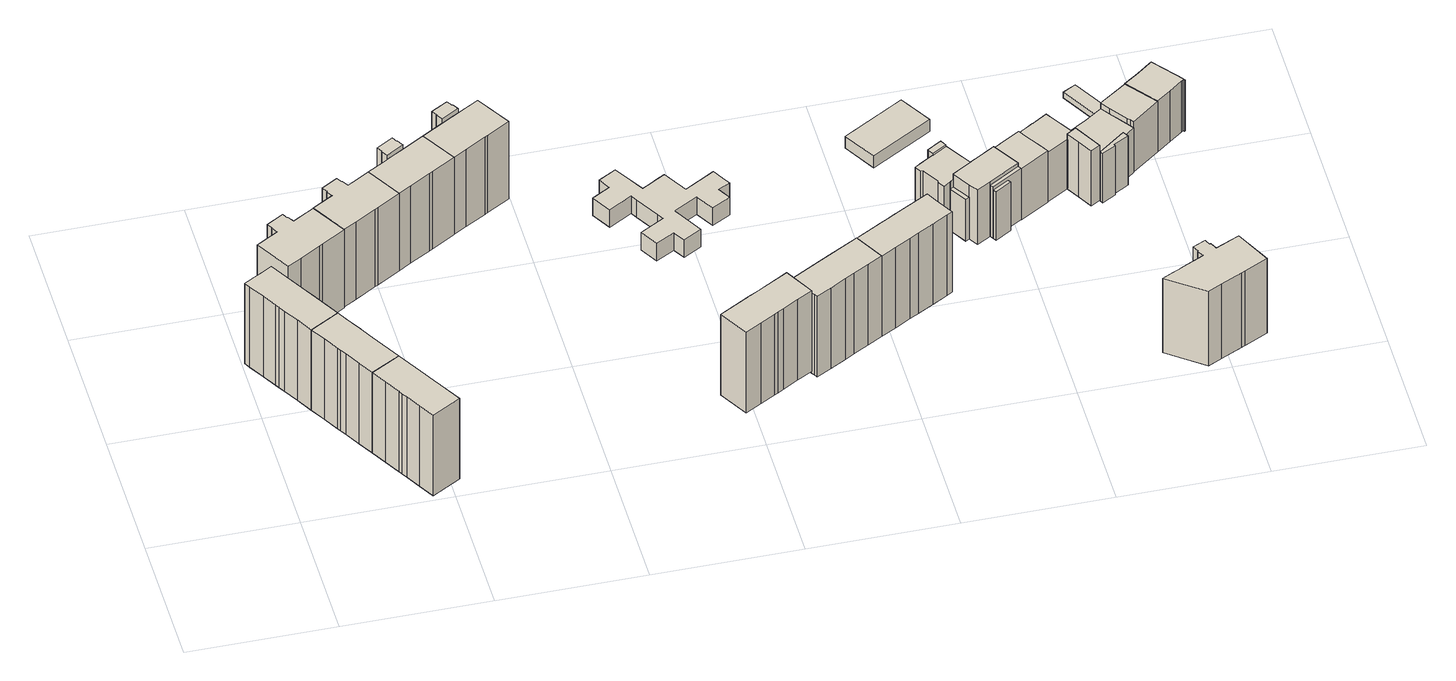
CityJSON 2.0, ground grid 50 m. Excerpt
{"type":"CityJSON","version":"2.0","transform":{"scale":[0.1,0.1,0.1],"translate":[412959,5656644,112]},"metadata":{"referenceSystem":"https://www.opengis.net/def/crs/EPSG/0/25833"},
"CityObjects":{
"building1":{"type":"Building","attributes":{"Dachtyp_tdc":"tdcPolyFlatRoof","Gemeindeschluessel":14612000,"Dachneigung":0,"QualitaetDacherkennung":52,"Geometrietyp2DReferenz":"3000","measuredHeight":33.79,"function":"31001_9998","roofType":"1000"},"geometry":[{"type":"Solid","lod":"1","boundaries":[[[[0,1,2,3,4,5,6,7,8,9,10,11,12,13]],[[14,15,16,17,18,19,20,21,22,23,24,25,26,27]],[[13,15,14,0]],[[12,16,15,13]],[[11,17,16,12]],[[10,18,17,11]],[[9,19,18,10]],[[8,20,19,9]],[[7,21,20,8]],[[6,22,21,7]],[[5,23,22,6]],[[4,24,23,5]],[[3,25,24,4]],[[2,26,25,3]],[[1,27,26,2]],[[0,14,27,1]]]]}]},
"building2":{"type":"Building","attributes":{"Dachtyp_tdc":"tdcPolyFlatRoof","Gemeindeschluessel":14612000,"Dachneigung":0,"QualitaetDacherkennung":50,"Geometrietyp2DReferenz":"3000","measuredHeight":33.78,"function":"31001_9998","roofType":"1000"},"geometry":[{"type":"Solid","lod":"1","boundaries":[[[[28,29,30,31,32,33,34,1,0,35,36,37,38,39]],[[40,41,42,43,44,45,14,27,46,47,48,49,50,51]],[[39,41,40,28]],[[38,42,41,39]],[[37,43,42,38]],[[36,44,43,37]],[[35,45,44,36]],[[0,14,45,35]],[[1,27,14,0]],[[34,46,27,1]],[[33,47,46,34]],[[32,48,47,33]],[[31,49,48,32]],[[30,50,49,31]],[[29,51,50,30]],[[28,40,51,29]]]]}]},
"building3":{"type":"Building","attributes":{"Dachtyp_tdc":"tdcPolyFlatRoof","Gemeindeschluessel":14612000,"Dachneigung":0,"QualitaetDacherkennung":51,"Geometrietyp2DReferenz":"3000","measuredHeight":33.78,"function":"31001_9998","roofType":"1000"},"geometry":[{"type":"Solid","lod":"1","boundaries":[[[[28,52,53,54,55,56,57,58,59,60,29]],[[40,51,61,62,63,64,65,66,67,68,69]],[[29,51,40,28]],[[60,61,51,29]],[[59,62,61,60]],[[58,63,62,59]],[[57,64,63,58]],[[56,65,64,57]],[[55,66,65,56]],[[54,67,66,55]],[[53,68,67,54]],[[52,69,68,53]],[[28,40,69,52]]]]}]},
"building4":{"type":"Building","attributes":{"Dachtyp_tdc":"tdcFreeFormRoof","Gemeindeschluessel":14612000,"Dachneigung":14.47,"QualitaetDacherkennung":15,"Geometrietyp2DReferenz":"3000","measuredHeight":34.61,"function":"31001_9998","roofType":"5000"},"geometry":[{"type":"Solid","lod":"1","boundaries":[[[[70,71,72,73,74,75,76,77,78,79,80,81,82,83,84]],[[85,86,87,88,89,90,91,92,93,94,95,96,97,98,99]],[[84,86,85,70]],[[83,87,86,84]],[[82,88,87,83]],[[81,89,88,82]],[[80,90,89,81]],[[79,91,90,80]],[[78,92,91,79]],[[77,93,92,78]],[[76,94,93,77]],[[75,95,94,76]],[[74,96,95,75]],[[73,97,96,74]],[[72,98,97,73]],[[71,99,98,72]],[[70,85,99,71]]]]}]},
"building5":{"type":"Building","attributes":{"Dachtyp_tdc":"tdcPolyFlatRoof","Gemeindeschluessel":14612000,"Dachneigung":0,"QualitaetDacherkennung":81,"Geometrietyp2DReferenz":"3000","measuredHeight":2.81,"function":"31001_9998","roofType":"1000"},"geometry":[{"type":"Solid","lod":"1","boundaries":[[[[100,101,102,103]],[[104,105,106,107]],[[103,105,104,100]],[[102,106,105,103]],[[101,107,106,102]],[[100,104,107,101]]]]}]},
"building6":{"type":"Building","attributes":{"Dachtyp_tdc":"tdcFreeFormRoof","Gemeindeschluessel":14612000,"Dachneigung":15.26,"QualitaetDacherkennung":15,"Geometrietyp2DReferenz":"3000","measuredHeight":34.31,"function":"31001_9998","roofType":"5000"},"geometry":[{"type":"Solid","lod":"1","boundaries":[[[[108,109,110,111,112,113,114,115,116,117,118,119,120,121,122]],[[123,124,125,126,127,128,129,130,131,132,133,134,135,136,137]],[[122,124,123,108]],[[121,125,124,122]],[[120,126,125,121]],[[119,127,126,120]],[[118,128,127,119]],[[117,129,128,118]],[[116,130,129,117]],[[115,131,130,116]],[[114,132,131,115]],[[113,133,132,114]],[[112,134,133,113]],[[111,135,134,112]],[[110,136,135,111]],[[109,137,136,110]],[[108,123,137,109]]]]}]},
"building7":{"type":"Building","attributes":{"Gemeindeschluessel":14612000,"Geometrietyp2DReferenz":"3000","function":"31001_9998","roofType":"9999"},"children":["building7-1","building7-2"]},
"building7-1":{"type":"BuildingPart","attributes":{"Dachtyp_tdc":"tdcHipAndGableRoof","Dachneigung":15.05,"QualitaetDacherkennung":15,"Geometrietyp2DReferenz":"3000","measuredHeight":34.28,"roofType":"5000"},"parents":["building7"],"geometry":[{"type":"Solid","lod":"1","boundaries":[[[[138,139,115,114,140,141,142,143,144,145,146]],[[147,148,149,150,151,152,153,154,132,131,155]],[[146,148,147,138]],[[145,149,148,146]],[[144,150,149,145]],[[143,151,150,144]],[[142,152,151,143]],[[141,153,152,142]],[[140,154,153,141]],[[114,132,154,140]],[[115,131,132,114]],[[139,155,131,115]],[[138,147,155,139]]]]}]},
"building7-2":{"type":"BuildingPart","attributes":{"Dachtyp_tdc":"tdcFreeFormRoof","Dachneigung":18.73,"QualitaetDacherkennung":13,"Geometrietyp2DReferenz":"3000","measuredHeight":34.77,"roofType":"5000"},"parents":["building7"],"geometry":[{"type":"Solid","lod":"1","boundaries":[[[[156,157,158,159,160,159,161,162,163,164]],[[165,166,167,168,169,170,149,170,147,171]],[[164,166,165,156]],[[163,167,166,164]],[[162,168,167,163]],[[161,169,168,162]],[[159,170,169,161]],[[158,147,170,159]],[[157,171,147,158]],[[156,165,171,157]]]]}]},
"building8":{"type":"Building","attributes":{"Gemeindeschluessel":14612000,"Geometrietyp2DReferenz":"3000","function":"31001_9998","roofType":"9999"},"children":["building8-1","building8-2"]},
"building8-1":{"type":"BuildingPart","attributes":{"Dachtyp_tdc":"tdcHipAndGableRoof","Dachneigung":15.84,"QualitaetDacherkennung":15,"Geometrietyp2DReferenz":"3000","measuredHeight":34.16,"roofType":"5000"},"parents":["building8"],"geometry":[{"type":"Solid","lod":"1","boundaries":[[[[172,173,144,143,174,175,176,177,178,179,180]],[[181,182,183,184,185,186,187,188,151,150,189]],[[180,182,181,172]],[[179,183,182,180]],[[178,184,183,179]],[[177,185,184,178]],[[176,186,185,177]],[[175,187,186,176]],[[174,188,187,175]],[[143,151,188,174]],[[144,150,151,143]],[[173,189,150,144]],[[172,181,189,173]]]]}]},
"building8-2":{"type":"BuildingPart","attributes":{"Dachtyp_tdc":"tdcFreeFormRoof","Dachneigung":15.36,"QualitaetDacherkennung":18,"Geometrietyp2DReferenz":"3000","measuredHeight":34.64,"roofType":"5000"},"parents":["building8"],"geometry":[{"type":"Solid","lod":"1","boundaries":[[[[190,191,192,193,194,195,196,197,198]],[[199,200,201,202,203,183,181,204,205]],[[198,200,199,190]],[[197,201,200,198]],[[196,202,201,197]],[[195,203,202,196]],[[194,183,203,195]],[[193,181,183,194]],[[192,204,181,193]],[[191,205,204,192]],[[190,199,205,191]]]]}]},
"building9":{"type":"Building","attributes":{"Dachtyp_tdc":"tdcPolyFlatRoof","Gemeindeschluessel":14612000,"Dachneigung":0,"QualitaetDacherkennung":41,"Geometrietyp2DReferenz":"3000","measuredHeight":33.83,"function":"31001_9998","roofType":"1000"},"geometry":[{"type":"Solid","lod":"1","boundaries":[[[[206,207,208,209,210,211,212,213,214,215,216,217]],[[218,219,220,221,222,223,224,225,226,227,228,229]],[[217,219,218,206]],[[216,220,219,217]],[[215,221,220,216]],[[214,222,221,215]],[[213,223,222,214]],[[212,224,223,213]],[[211,225,224,212]],[[210,226,225,211]],[[209,227,226,210]],[[208,228,227,209]],[[207,229,228,208]],[[206,218,229,207]]]]}]},
"building10":{"type":"Building","attributes":{"Dachtyp_tdc":"tdcPolyFlatRoof","Gemeindeschluessel":14612000,"Dachneigung":0,"QualitaetDacherkennung":84,"Geometrietyp2DReferenz":"3000","measuredHeight":7.37,"function":"31001_9998","roofType":"1000"},"geometry":[{"type":"Solid","lod":"1","boundaries":[[[[230,231,232,233,234,235,236,237,238,239,240,241,242,243,244,245,246,247,248,249,250,251,252,253,254,255,256,257,258]],[[259,260,261,262,263,264,265,266,267,268,269,270,271,272,273,274,275,276,277,278,279,280,281,282,283,284,285,286,287]],[[258,260,259,230]],[[257,261,260,258]],[[256,262,261,257]],[[255,263,262,256]],[[254,264,263,255]],[[253,265,264,254]],[[252,266,265,253]],[[251,267,266,252]],[[250,268,267,251]],[[249,269,268,250]],[[248,270,269,249]],[[247,271,270,248]],[[246,272,271,247]],[[245,273,272,246]],[[244,274,273,245]],[[243,275,274,244]],[[242,276,275,243]],[[241,277,276,242]],[[240,278,277,241]],[[239,279,278,240]],[[238,280,279,239]],[[237,281,280,238]],[[236,282,281,237]],[[235,283,282,236]],[[234,284,283,235]],[[233,285,284,234]],[[232,286,285,233]],[[231,287,286,232]],[[230,259,287,231]]]]}]},
"building11":{"type":"Building","attributes":{"Dachtyp_tdc":"tdcPolyFlatRoof","Gemeindeschluessel":14612000,"Dachneigung":0,"QualitaetDacherkennung":41,"Geometrietyp2DReferenz":"3000","measuredHeight":33.84,"function":"31001_9998","roofType":"1000"},"geometry":[{"type":"Solid","lod":"1","boundaries":[[[[288,289,290,291,292,293,294,295,296,297,298,299]],[[300,301,302,303,304,305,306,307,308,309,310,311]],[[299,301,300,288]],[[298,302,301,299]],[[297,303,302,298]],[[296,304,303,297]],[[295,305,304,296]],[[294,306,305,295]],[[293,307,306,294]],[[292,308,307,293]],[[291,309,308,292]],[[290,310,309,291]],[[289,311,310,290]],[[288,300,311,289]]]]}]},
"building12":{"type":"Building","attributes":{"Dachtyp_tdc":"tdcPolyFlatRoof","Gemeindeschluessel":14612000,"Dachneigung":0,"QualitaetDacherkennung":44,"Geometrietyp2DReferenz":"3000","measuredHeight":33.83,"function":"31001_9998","roofType":"1000"},"geometry":[{"type":"Solid","lod":"1","boundaries":[[[[312,313,314,315,316,317,318,319,320,321,322,323,324,325,326,327,328,329]],[[309,330,331,332,333,334,335,336,337,338,339,340,341,342,343,344,345,310]],[[329,330,309,312]],[[328,331,330,329]],[[327,332,331,328]],[[326,333,332,327]],[[325,334,333,326]],[[324,335,334,325]],[[323,336,335,324]],[[322,337,336,323]],[[321,338,337,322]],[[320,339,338,321]],[[319,340,339,320]],[[318,341,340,319]],[[317,342,341,318]],[[316,343,342,317]],[[315,344,343,316]],[[314,345,344,315]],[[313,310,345,314]],[[312,309,310,313]]]]}]},
"building13":{"type":"Building","attributes":{"Gemeindeschluessel":14612000,"Geometrietyp2DReferenz":"3000","function":"31001_9998","roofType":"9999"},"children":["building13-1","building13-2"]},
"building13-1":{"type":"BuildingPart","attributes":{"Dachtyp_tdc":"tdcPolyFlatRoof","Dachneigung":0,"QualitaetDacherkennung":20,"Geometrietyp2DReferenz":"3000","measuredHeight":21.01,"roofType":"1000"},"parents":["building13"],"geometry":[{"type":"Solid","lod":"1","boundaries":[[[[346,347,348,349]],[[350,351,352,353]],[[349,351,350,346]],[[348,352,351,349]],[[347,353,352,348]],[[346,350,353,347]]]]}]},
"building13-2":{"type":"BuildingPart","attributes":{"Dachtyp_tdc":"tdcCutGableRoof","Dachneigung":0.571,"QualitaetDacherkennung":65,"Geometrietyp2DReferenz":"3000","measuredHeight":22.32,"roofType":"9999"},"parents":["building13"],"geometry":[{"type":"Solid","lod":"1","boundaries":[[[[354,355,356,357,358,359,360,361,362,363,364,365,366,367,368,369]],[[352,370,371,372,373,374,375,376,377,378,379,380,381,382,353,383]],[[369,370,352,354]],[[368,371,370,369]],[[367,372,371,368]],[[366,373,372,367]],[[365,374,373,366]],[[364,375,374,365]],[[363,376,375,364]],[[362,377,376,363]],[[361,378,377,362]],[[360,379,378,361]],[[359,380,379,360]],[[358,381,380,359]],[[357,382,381,358]],[[356,353,382,357]],[[355,383,353,356]],[[354,352,383,355]]]]}]},
"building14":{"type":"Building","attributes":{"Dachtyp_tdc":"tdcPolyFlatRoof","Gemeindeschluessel":14612000,"Dachneigung":0,"QualitaetDacherkennung":86,"Geometrietyp2DReferenz":"3000","measuredHeight":4.99,"function":"31001_2000","roofType":"1000"},"geometry":[{"type":"Solid","lod":"1","boundaries":[[[[384,385,386,387]],[[388,389,390,391]],[[387,389,388,384]],[[386,390,389,387]],[[385,391,390,386]],[[384,388,391,385]]]]}]},
"building15":{"type":"Building","attributes":{"Gemeindeschluessel":14612000,"Geometrietyp2DReferenz":"3000","function":"31001_9998","roofType":"9999"},"children":["building15-1","building15-2","building15-3","building15-4","building15-5"]},
"building15-1":{"type":"BuildingPart","attributes":{"Dachtyp_tdc":"tdcFreeFormRoof","Dachneigung":69.32,"QualitaetDacherkennung":21,"Geometrietyp2DReferenz":"3000","measuredHeight":22.5,"roofType":"5000"},"parents":["building15"],"geometry":[{"type":"Solid","lod":"1","boundaries":[[[[392,393,394,395]],[[396,397,398,399]],[[395,397,396,392]],[[394,398,397,395]],[[393,399,398,394]],[[392,396,399,393]]]]}]},
"building15-2":{"type":"BuildingPart","attributes":{"Dachtyp_tdc":"tdcPolyFlatRoof","Dachneigung":0,"QualitaetDacherkennung":50,"Geometrietyp2DReferenz":"3000","measuredHeight":22.95,"roofType":"1000"},"parents":["building15"],"geometry":[{"type":"Solid","lod":"1","boundaries":[[[[400,401,402,403,404,405,406]],[[407,372,408,396,399,409,410]],[[406,372,407,400]],[[405,408,372,406]],[[404,396,408,405]],[[403,399,396,404]],[[402,409,399,403]],[[401,410,409,402]],[[400,407,410,401]]]]}]},
"building15-3":{"type":"BuildingPart","attributes":{"Dachtyp_tdc":"tdcGableRoof","Dachneigung":27,"QualitaetDacherkennung":6,"Geometrietyp2DReferenz":"3000","measuredHeight":20.63,"roofType":"3100"},"parents":["building15"],"geometry":[{"type":"Solid","lod":"1","boundaries":[[[[411,412,413,414,415,416,417,418,419]],[[420,372,371,370,421,422,423,424,408]],[[419,372,420,411]],[[418,371,372,419]],[[417,370,371,418]],[[416,421,370,417]],[[415,422,421,416]],[[414,423,422,415]],[[413,424,423,414]],[[412,408,424,413]],[[411,420,408,412]]]]}]},
"building15-4":{"type":"BuildingPart","attributes":{"Dachtyp_tdc":"tdcPolyFlatRoof","Dachneigung":45.16,"QualitaetDacherkennung":31,"Geometrietyp2DReferenz":"3000","measuredHeight":21.14,"roofType":"2100"},"parents":["building15"],"geometry":[{"type":"Solid","lod":"1","boundaries":[[[[425,426,427,428]],[[429,430,431,398]],[[428,430,429,425]],[[427,431,430,428]],[[426,398,431,427]],[[425,429,398,426]]]]}]},
"building15-5":{"type":"BuildingPart","attributes":{"Dachtyp_tdc":"tdcPolyFlatRoof","Dachneigung":45.15,"QualitaetDacherkennung":51,"Geometrietyp2DReferenz":"3000","measuredHeight":18.36,"roofType":"2100"},"parents":["building15"],"geometry":[{"type":"Solid","lod":"1","boundaries":[[[[432,433,434,435]],[[410,436,375,407]],[[435,436,410,432]],[[434,375,436,435]],[[433,407,375,434]],[[432,410,407,433]]]]}]},
"building16":{"type":"Building","attributes":{"Gemeindeschluessel":14612000,"Geometrietyp2DReferenz":"3000","function":"31001_9998","roofType":"9999"},"children":["building16-1","building16-2"]},
"building16-1":{"type":"BuildingPart","attributes":{"Dachtyp_tdc":"tdcPolyFlatRoof","Dachneigung":34.55,"QualitaetDacherkennung":25,"Geometrietyp2DReferenz":"3000","measuredHeight":4.59,"roofType":"2100"},"parents":["building16"],"geometry":[{"type":"Solid","lod":"1","boundaries":[[[[437,438,439,440]],[[441,442,443,444]],[[439,442,441,440]],[[438,443,442,439]],[[437,444,443,438]],[[440,441,444,437]]]]}]},
"building16-2":{"type":"BuildingPart","attributes":{"Dachtyp_tdc":"tdcCutGableRoof","Dachneigung":0.751,"QualitaetDacherkennung":66,"Geometrietyp2DReferenz":"3000","measuredHeight":23.2,"roofType":"9999"},"parents":["building16"],"geometry":[{"type":"Solid","lod":"1","boundaries":[[[[445,446,447,448,449,450,451,452,453,454,455]],[[456,457,458,459,460,441,444,461,462,463,464]],[[455,457,456,445]],[[454,458,457,455]],[[453,459,458,454]],[[452,460,459,453]],[[451,441,460,452]],[[450,444,441,451]],[[449,461,444,450]],[[448,462,461,449]],[[447,463,462,448]],[[446,464,463,447]],[[445,456,464,446]]]]}]},
"building17":{"type":"Building","attributes":{"Gemeindeschluessel":14612000,"Geometrietyp2DReferenz":"3000","function":"31001_9998","roofType":"9999"},"children":["building17-1","building17-2"]},
"building17-1":{"type":"BuildingPart","attributes":{"Dachtyp_tdc":"tdcGableRoof","Dachneigung":61.89,"QualitaetDacherkennung":3,"Geometrietyp2DReferenz":"3000","measuredHeight":7.61,"roofType":"3100"},"parents":["building17"],"geometry":[{"type":"Solid","lod":"1","boundaries":[[[[465,466,467,468]],[[469,470,471,472]],[[468,470,469,465]],[[467,471,470,468]],[[466,472,471,467]],[[465,469,472,466]]]]}]},
"building17-2":{"type":"BuildingPart","attributes":{"Dachtyp_tdc":"tdcCutGableRoof","Dachneigung":0.228,"QualitaetDacherkennung":56,"Geometrietyp2DReferenz":"3000","measuredHeight":23.13,"roofType":"9999"},"parents":["building17"],"geometry":[{"type":"Solid","lod":"1","boundaries":[[[[473,474,475,476,477,478,479,480,481,482,483,484,485]],[[486,487,488,489,490,491,469,472,492,493,494,495,496]],[[485,487,486,473]],[[484,488,487,485]],[[483,489,488,484]],[[482,490,489,483]],[[481,491,490,482]],[[480,469,491,481]],[[479,472,469,480]],[[478,492,472,479]],[[477,493,492,478]],[[476,494,493,477]],[[475,495,494,476]],[[474,496,495,475]],[[473,486,496,474]]]]}]},
"building18":{"type":"Building","attributes":{"Dachtyp_tdc":"tdcPolyFlatRoof","Gemeindeschluessel":14612000,"Dachneigung":0,"QualitaetDacherkennung":43,"Geometrietyp2DReferenz":"3000","measuredHeight":31.38,"function":"31001_9998","roofType":"1000"},"geometry":[{"type":"Solid","lod":"1","boundaries":[[[[497,498,499,500,501,502,503,504,505,506,507,508,509,510,511,512,513,514]],[[515,516,517,518,519,520,521,522,523,524,525,526,527,528,529,530,531,532]],[[514,516,515,497]],[[513,517,516,514]],[[512,518,517,513]],[[511,519,518,512]],[[510,520,519,511]],[[509,521,520,510]],[[508,522,521,509]],[[507,523,522,508]],[[506,524,523,507]],[[505,525,524,506]],[[504,526,525,505]],[[503,527,526,504]],[[502,528,527,503]],[[501,529,528,502]],[[500,530,529,501]],[[499,531,530,500]],[[498,532,531,499]],[[497,515,532,498]]]]}]},
"building19":{"type":"Building","attributes":{"Dachtyp_tdc":"tdcPolyFlatRoof","Gemeindeschluessel":14612000,"Dachneigung":0,"QualitaetDacherkennung":64,"Geometrietyp2DReferenz":"3000","measuredHeight":5.14,"function":"31001_9998","roofType":"1000"},"geometry":[{"type":"Solid","lod":"1","boundaries":[[[[533,534,535,536,537,538]],[[539,540,541,542,543,544]],[[538,540,539,533]],[[537,541,540,538]],[[536,542,541,537]],[[535,543,542,536]],[[534,544,543,535]],[[533,539,544,534]]]]}]},
"building20":{"type":"Building","attributes":{"Dachtyp_tdc":"tdcPolyFlatRoof","Gemeindeschluessel":14612000,"Dachneigung":0,"QualitaetDacherkennung":8,"Geometrietyp2DReferenz":"3000","measuredHeight":4.67,"function":"31001_9998","roofType":"1000"},"geometry":[{"type":"Solid","lod":"1","boundaries":[[[[545,546,547,548]],[[549,550,541,540]],[[548,550,549,545]],[[547,541,550,548]],[[546,540,541,547]],[[545,549,540,546]]]]}]},
"building21":{"type":"Building","attributes":{"Gemeindeschluessel":14612000,"Geometrietyp2DReferenz":"3000","function":"31001_9998","roofType":"9999"},"children":["building21-1","building21-2","building21-3"]},
"building21-1":{"type":"BuildingPart","attributes":{"Dachtyp_tdc":"tdcCutGableRoof","Dachneigung":0.2,"QualitaetDacherkennung":52,"Geometrietyp2DReferenz":"3000","measuredHeight":23.17,"roofType":"9999"},"parents":["building21"],"geometry":[{"type":"Solid","lod":"1","boundaries":[[[[551,552,553,554,555,556,557,558,559,560]],[[561,562,563,564,486,495,565,566,567,568]],[[560,562,561,551]],[[559,563,562,560]],[[558,564,563,559]],[[557,486,564,558]],[[556,495,486,557]],[[555,565,495,556]],[[554,566,565,555]],[[553,567,566,554]],[[552,568,567,553]],[[551,561,568,552]]]]}]},
"building21-2":{"type":"BuildingPart","attributes":{"Dachtyp_tdc":"tdcPolyFlatRoof","Dachneigung":0,"QualitaetDacherkennung":53,"Geometrietyp2DReferenz":"3000","measuredHeight":23.2,"roofType":"1000"},"parents":["building21"],"geometry":[{"type":"Solid","lod":"1","boundaries":[[[[569,570,571,572,573]],[[563,574,575,487,564]],[[573,574,563,569]],[[572,575,574,573]],[[571,487,575,572]],[[570,564,487,571]],[[569,563,564,570]]]]}]},
"building21-3":{"type":"BuildingPart","attributes":{"Dachtyp_tdc":"tdcPolyFlatRoof","Dachneigung":43.08,"QualitaetDacherkennung":27,"Geometrietyp2DReferenz":"3000","measuredHeight":22.1,"roofType":"2100"},"parents":["building21"],"geometry":[{"type":"Solid","lod":"1","boundaries":[[[[576,577,578,579,580,581]],[[562,561,582,583,584,585]],[[581,561,562,576]],[[580,582,561,581]],[[579,583,582,580]],[[578,584,583,579]],[[577,585,584,578]],[[576,562,585,577]]]]}]},
"building22":{"type":"Building","attributes":{"Dachtyp_tdc":"tdcPolyFlatRoof","Gemeindeschluessel":14612000,"Dachneigung":0,"QualitaetDacherkennung":51,"Geometrietyp2DReferenz":"3000","measuredHeight":4.99,"function":"31001_9998","roofType":"1000"},"geometry":[{"type":"Solid","lod":"1","boundaries":[[[[536,535,586,587,588,589]],[[590,591,592,593,594,595]],[[589,591,590,536]],[[588,592,591,589]],[[587,593,592,588]],[[586,594,593,587]],[[535,595,594,586]],[[536,590,595,535]]]]}]},
"building23":{"type":"Building","attributes":{"Dachtyp_tdc":"tdcCutGableRoof","Gemeindeschluessel":14612000,"Dachneigung":0.272,"QualitaetDacherkennung":68,"Geometrietyp2DReferenz":"3000","measuredHeight":23.11,"function":"31001_9998","roofType":"9999"},"geometry":[{"type":"Solid","lod":"1","boundaries":[[[[596,597,598,599,600,601,602,603,604,605,606]],[[607,608,609,610,611,612,613,614,615,616,617]],[[606,608,607,596]],[[605,609,608,606]],[[604,610,609,605]],[[603,611,610,604]],[[602,612,611,603]],[[601,613,612,602]],[[600,614,613,601]],[[599,615,614,600]],[[598,616,615,599]],[[597,617,616,598]],[[596,607,617,597]]]]}]},
"building24":{"type":"Building","attributes":{"Dachtyp_tdc":"tdcPolyFlatRoof","Gemeindeschluessel":14612000,"Dachneigung":0,"QualitaetDacherkennung":67,"Geometrietyp2DReferenz":"3000","measuredHeight":2.36,"function":"31001_2000","roofType":"1000"},"geometry":[{"type":"Solid","lod":"1","boundaries":[[[[618,619,620,621,622,623]],[[624,625,626,627,628,629]],[[623,625,624,618]],[[622,626,625,623]],[[621,627,626,622]],[[620,628,627,621]],[[619,629,628,620]],[[618,624,629,619]]]]}]},
"building25":{"type":"Building","attributes":{"Dachtyp_tdc":"tdcFreeFormRoof","Gemeindeschluessel":14612000,"Dachneigung":0.547,"QualitaetDacherkennung":66,"Geometrietyp2DReferenz":"3000","measuredHeight":23.11,"function":"31001_9998","roofType":"5000"},"geometry":[{"type":"Solid","lod":"1","boundaries":[[[[630,631,632,633,634,635,636,637,638,639,640,641,642]],[[643,644,645,646,647,648,649,650,651,652,653,654,655]],[[642,644,643,630]],[[641,645,644,642]],[[640,646,645,641]],[[639,647,646,640]],[[638,648,647,639]],[[637,649,648,638]],[[636,650,649,637]],[[635,651,650,636]],[[634,652,651,635]],[[633,653,652,634]],[[632,654,653,633]],[[631,655,654,632]],[[630,643,655,631]]]]}]}
},
"vertices":[
[156,488,350],[255,545,350],[197,647,350],[177,682,350],[106,806,350],[72,785,350],[42,769,350],[7,749,350],[18,729,350],[49,675,350],[77,627,350],[84,614,350],[97,592,350],[126,542,350],[156,488,12],[126,542,12],[97,592,12],[84,614,12],[77,627,12],[49,675,12],[18,729,12],[7,749,12],[42,769,12],[72,785,12],[106,806,12],[177,682,12],[197,647,12],[255,545,12],
[293,249,350],[392,305,350],[333,408,350],[313,444,350],[302,463,350],[275,509,350],[260,537,350],[186,436,350],[215,384,350],[222,372,350],[234,352,350],[263,300,350],[293,249,12],[263,300,12],[234,352,12],[222,372,12],[215,384,12],[186,436,12],[260,537,12],[275,509,12],[302,463,12],[313,444,12],[333,408,12],[392,305,12],
[323,196,350],[353,143,350],[360,130,350],[371,112,350],[399,62,350],[429,9,350],[528,66,350],[471,167,350],[452,201,350],[452,201,12],[471,167,12],[528,66,12],[429,9,12],[399,62,12],[371,112,12],[360,130,12],[353,143,12],[323,196,12],
[90,924,339],[161,803,339],[209,831,339],[279,873,339],[291,880,339],[372,927,339],[301,1048,339],[228,1005,339],[215,1026,339],[213,1025,339],[202,1044,339],[145,1010,339],[157,991,339],[154,990,339],[167,969,339],[90,924,11],[167,969,11],[154,990,11],[157,991,11],[145,1010,11],[202,1044,11],[213,1025,11],[215,1026,11],[228,1005,11],[301,1048,11],[372,927,11],[291,880,11],[279,873,11],[209,831,11],[161,803,11],
[403,576,40],[366,638,40],[309,604,40],[345,542,40],[403,576,11],[345,542,11],[309,604,11],[366,638,11],
[374,1090,340],[301,1048,340],[372,927,340],[416,953,340],[489,996,340],[499,1002,340],[579,1049,340],[509,1170,340],[433,1125,340],[420,1147,340],[418,1145,340],[407,1165,340],[352,1132,340],[363,1113,340],[361,1112,340],[374,1090,15],[361,1112,15],[363,1113,15],[352,1132,15],[407,1165,15],[418,1145,15],[420,1147,15],[433,1125,15],[509,1170,15],[579,1049,15],[499,1002,15],[489,996,15],[416,953,15],[372,927,15],[301,1048,15],
[580,1212,340],[580,1211,340],[623,1075,340],[693,1116,340],[705,1123,340],[786,1171,340],[715,1291,340],[641,1247,340],[616,1233,340],[580,1212,15],[616,1233,15],[641,1247,15],[715,1291,15],[786,1171,15],[705,1123,15],[693,1116,15],[623,1075,15],[580,1211,15],
[569,1235,358],[568,1234,358],[580,1212,358],[640,1247,358],[641,1247,358],[627,1269,358],[626,1268,358],[615,1287,358],[558,1253,358],[569,1235,15],[558,1253,15],[615,1287,15],[626,1268,15],[627,1269,15],[640,1247,15],[568,1234,15],
[788,1334,340],[787,1333,340],[832,1198,340],[903,1239,340],[913,1245,340],[992,1292,340],[921,1412,340],[848,1369,340],[819,1352,340],[788,1334,15],[819,1352,15],[848,1369,15],[921,1412,15],[992,1292,15],[913,1245,15],[903,1239,15],[832,1198,15],[787,1333,15],
[765,1376,358],[777,1357,358],[775,1356,358],[788,1334,358],[848,1369,358],[836,1390,358],[835,1391,358],[833,1390,358],[822,1409,358],[765,1376,15],[822,1409,15],[833,1390,15],[835,1391,15],[836,1390,15],[775,1356,15],[777,1357,15],
[1610,227,350],[1665,258,350],[1717,287,350],[1673,366,350],[1661,388,350],[1554,328,350],[1520,309,350],[1414,249,350],[1471,148,350],[1527,180,350],[1577,208,350],[1591,216,350],[1610,227,11],[1591,216,11],[1577,208,11],[1527,180,11],[1471,148,11],[1414,249,11],[1520,309,11],[1554,328,11],[1661,388,11],[1673,366,11],[1717,287,11],[1665,258,11],
[1619,1100,85],[1660,1123,85],[1652,1137,85],[1624,1186,85],[1520,1126,85],[1508,1148,85],[1494,1171,85],[1472,1209,85],[1442,1192,85],[1427,1183,85],[1390,1162,85],[1329,1268,85],[1268,1233,85],[1291,1193,85],[1229,1157,85],[1267,1091,85],[1347,1138,85],[1360,1115,85],[1407,1034,85],[1419,1012,85],[1336,965,85],[1371,903,85],[1435,939,85],[1459,898,85],[1521,934,85],[1462,1037,85],[1545,1084,85],[1581,1021,85],[1644,1057,85],[1619,1100,11],[1644,1057,11],[1581,1021,11],[1545,1084,11],[1462,1037,11],[1521,934,11],[1459,898,11],[1435,939,11],[1371,903,11],[1336,965,11],[1419,1012,11],[1407,1034,11],[1360,1115,11],[1347,1138,11],[1267,1091,11],[1229,1157,11],[1291,1193,11],[1268,1233,11],[1329,1268,11],[1390,1162,11],[1427,1183,11],[1442,1192,11],[1472,1209,11],[1494,1171,11],[1508,1148,11],[1520,1126,11],[1624,1186,11],[1652,1137,11],[1660,1123,11],
[1866,342,342],[1920,372,342],[1970,400,342],[1914,501,342],[1812,444,342],[1776,424,342],[1673,366,342],[1717,287,342],[1723,277,342],[1729,266,342],[1781,295,342],[1835,325,342],[1866,342,3],[1835,325,3],[1781,295,3],[1729,266,3],[1723,277,3],[1717,287,3],[1673,366,3],[1776,424,3],[1812,444,3],[1914,501,3],[1970,400,3],[1920,372,3],
[1914,501,341],[1970,400,341],[2022,429,341],[2077,460,341],[2108,478,341],[2162,508,341],[2214,537,341],[2234,548,341],[2215,582,341],[2196,615,341],[2178,648,341],[2064,585,341],[2057,581,341],[2022,561,341],[2005,552,341],[1957,525,341],[1934,512,341],[1927,508,341],[1927,508,3],[1934,512,3],[1957,525,3],[2005,552,3],[2022,561,3],[2057,581,3],[2064,585,3],[2178,648,3],[2196,615,3],[2215,582,3],[2234,548,3],[2214,537,3],[2162,508,3],[2108,478,3],[2077,460,3],[2022,429,3],
[2264,984,214],[2276,963,214],[2324,993,214],[2312,1013,214],[2264,984,4],[2312,1013,4],[2324,993,4],[2276,963,4],
[2324,993,208],[2297,976,208],[2276,963,208],[2233,937,208],[2207,921,208],[2220,900,208],[2227,898,208],[2262,842,208],[2260,834,208],[2273,813,208],[2296,827,208],[2299,829,208],[2363,868,208],[2390,885,208],[2386,891,208],[2377,907,208],[2377,907,4],[2386,891,4],[2390,885,4],[2363,868,4],[2299,829,4],[2296,827,4],[2273,813,4],[2260,834,4],[2262,842,4],[2227,898,4],[2220,900,4],[2207,921,4],[2233,937,4],[2297,976,4],
[2280,1397,59],[2070,1274,59],[2134,1163,59],[2345,1286,59],[2280,1397,9],[2345,1286,9],[2134,1163,9],[2070,1274,9],
[2517,836,219],[2411,771,219],[2418,760,219],[2524,824,219],[2517,836,4],[2524,824,4],[2418,760,4],[2411,771,4],
[2308,835,233],[2345,774,233],[2364,743,233],[2411,771,233],[2517,836,233],[2461,928,233],[2390,885,233],[2308,835,4],[2461,928,4],[2364,743,4],[2345,774,4],
[2421,904,201],[2461,928,201],[2457,934,201],[2417,910,201],[2406,903,201],[2396,919,201],[2377,907,201],[2386,891,201],[2390,885,201],[2421,904,4],[2396,919,4],[2406,903,4],[2417,910,4],[2457,934,4],
[2473,793,208],[2418,760,208],[2425,748,208],[2480,782,208],[2473,793,4],[2480,782,4],[2425,748,4],
[2345,774,180],[2308,835,180],[2296,827,180],[2332,767,180],[2332,767,4],
[2509,966,41],[2499,982,41],[2474,968,41],[2485,951,41],[2485,951,1],[2474,968,1],[2499,982,1],[2509,966,1],
[2625,885,217],[2613,906,217],[2575,968,217],[2559,996,217],[2526,976,217],[2509,966,217],[2485,951,217],[2457,934,217],[2473,907,217],[2511,844,217],[2524,824,217],[2625,885,1],[2524,824,1],[2511,844,1],[2473,907,1],[2457,934,1],[2526,976,1],[2559,996,1],[2575,968,1],[2613,906,1],
[2587,1013,63],[2611,1028,63],[2601,1045,63],[2577,1030,63],[2587,1013,2],[2577,1030,2],[2601,1045,2],[2611,1028,2],
[2731,949,210],[2722,964,210],[2711,982,210],[2680,1033,210],[2663,1060,210],[2611,1027,210],[2611,1028,210],[2587,1013,210],[2559,996,210],[2575,968,210],[2617,900,210],[2625,885,210],[2699,929,210],[2731,949,2],[2699,929,2],[2625,885,2],[2617,900,2],[2575,968,2],[2559,996,2],[2611,1027,2],[2663,1060,2],[2680,1033,2],[2711,982,2],[2722,964,2],
[2804,118,314],[2928,24,314],[2977,48,314],[3049,83,314],[3062,89,314],[3142,128,314],[3082,253,314],[3000,214,314],[2989,238,314],[2985,236,314],[2975,258,314],[2931,237,314],[2942,215,314],[2940,214,314],[2952,190,314],[2881,156,314],[2860,145,314],[2842,137,314],[2804,118,1],[2842,137,1],[2860,145,1],[2881,156,1],[2952,190,1],[2940,214,1],[2942,215,1],[2931,237,1],[2975,258,1],[2985,236,1],[2989,238,1],[3000,214,1],[3082,253,1],[3142,128,1],[3062,89,1],[3049,83,1],[2977,48,1],[2928,24,1],
[2663,1060,54],[2711,982,54],[2783,1026,54],[2747,1072,54],[2728,1097,54],[2703,1083,54],[2663,1060,3],[2703,1083,3],[2728,1097,3],[2747,1072,3],[2783,1026,3],[2711,982,3],
[2691,1105,50],[2703,1083,50],[2728,1097,50],[2712,1117,50],[2691,1105,3],[2712,1117,3],
[2876,920,189],[2919,954,189],[2911,965,189],[2840,1066,189],[2783,1026,189],[2711,982,189],[2731,949,189],[2730,949,189],[2784,852,189],[2785,850,189],[2876,920,2],[2785,850,2],[2784,852,2],[2730,949,2],[2783,1026,2],[2840,1066,2],[2911,965,2],[2919,954,2],
[2784,852,234],[2730,949,234],[2699,929,234],[2724,885,234],[2752,834,234],[2752,834,2],[2724,885,2],
[2785,850,209],[2791,840,209],[2838,866,209],[2835,872,209],[2887,901,209],[2876,920,209],[2887,901,2],[2835,872,2],[2838,866,2],[2791,840,2],
[2840,1066,54],[2920,1122,54],[2918,1126,54],[2879,1175,54],[2747,1072,4],[2879,1175,4],[2918,1126,4],[2920,1122,4],[2840,1066,4],[2783,1026,4],
[2840,1066,214],[2862,1034,214],[2904,976,214],[2911,965,214],[2919,954,214],[3015,1028,214],[3007,1038,214],[3000,1047,214],[2956,1104,214],[2934,1132,214],[2920,1122,214],[2840,1066,3],[2920,1122,3],[2934,1132,3],[2956,1104,3],[3000,1047,3],[3007,1038,3],[3015,1028,3],[2919,954,3],[2911,965,3],[2904,976,3],[2862,1034,3],
[2880,1181,28],[2900,1154,28],[2941,1183,28],[2924,1206,28],[2833,1367,28],[2789,1342,28],[2880,1181,4],[2789,1342,4],[2833,1367,4],[2924,1206,4],[2941,1183,4],[2900,1154,4],
[2985,1168,216],[2934,1132,216],[3007,1038,216],[3015,1028,216],[3064,1066,216],[3110,1102,216],[3115,1105,216],[3119,1101,216],[3122,1103,216],[3102,1129,216],[3059,1184,216],[3039,1210,216],[3031,1204,216],[2985,1168,2],[3031,1204,2],[3039,1210,2],[3059,1184,2],[3102,1129,2],[3122,1103,2],[3119,1101,2],[3115,1105,2],[3110,1102,2],[3064,1066,2],[3015,1028,2],[3007,1038,2],[2934,1132,2]
]}
